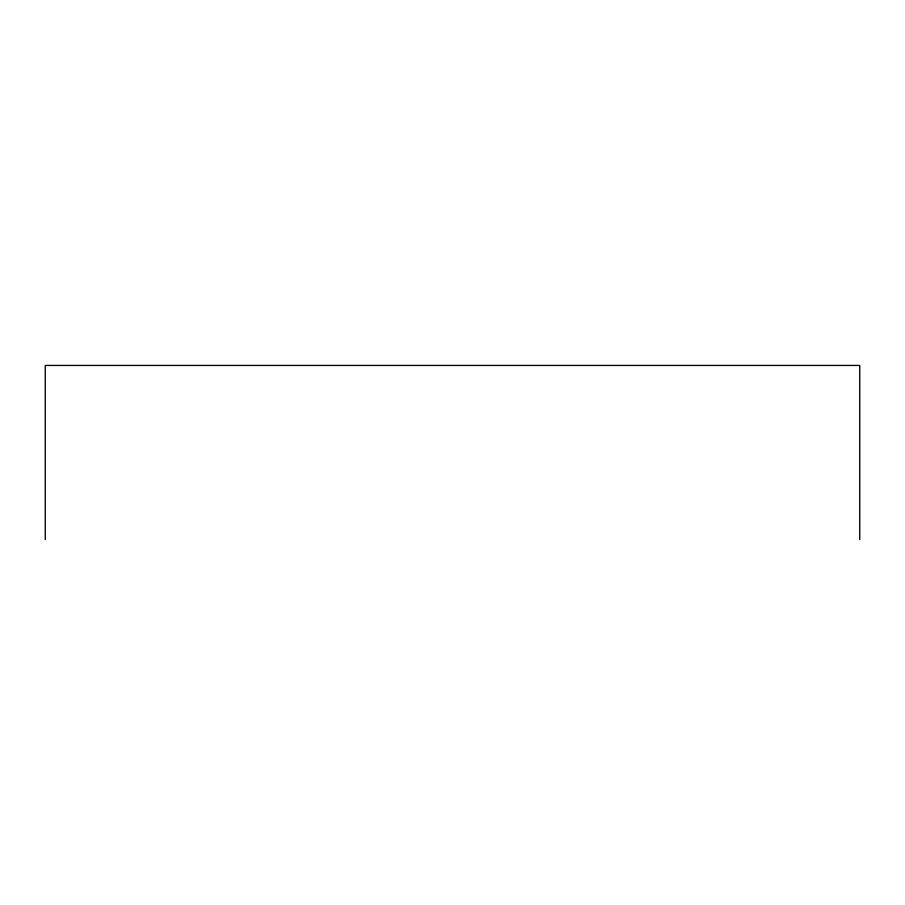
<?xml version="1.0" encoding="UTF-8"?>
<svg xmlns="http://www.w3.org/2000/svg" width="905" height="905" viewBox="0 0 905 905"><rect width="100%" height="100%" fill="white"/><g stroke="black" fill="none" stroke-linecap="round" stroke-linejoin="round"><path stroke-width="1.36" d="M859.75 539.561L859.75 365.439L45.25 365.439L45.25 539.561"/></g></svg>
